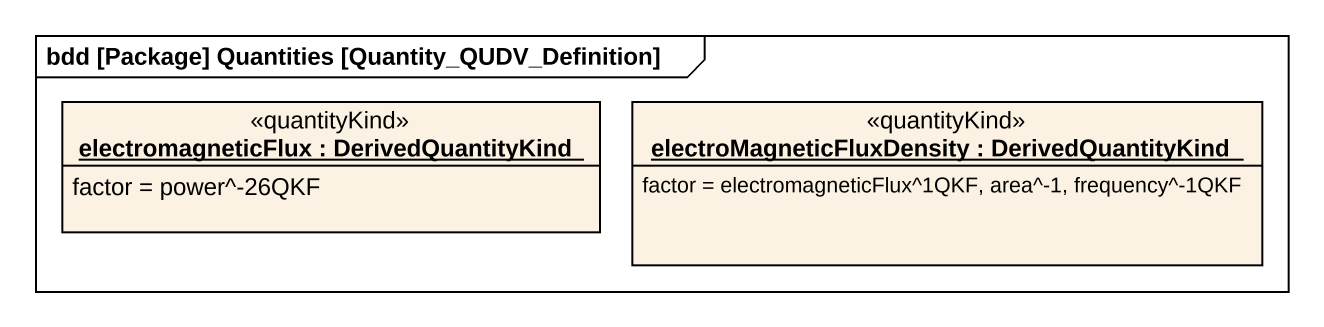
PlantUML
@startuml
mainframe bdd [Package] Quantities [Quantity_QUDV_Definition]
hide circle
hide empty members
object "electromagneticFlux : DerivedQuantityKind" as electromagneticFlux <<quantityKind>> {
  factor = power^-26QKF
}
object "electroMagneticFluxDensity : DerivedQuantityKind" as electroMagneticFluxDensity <<quantityKind>> {
  factor = electromagneticFlux^1QKF, area^-1, frequency^-1QKF
}
@enduml
